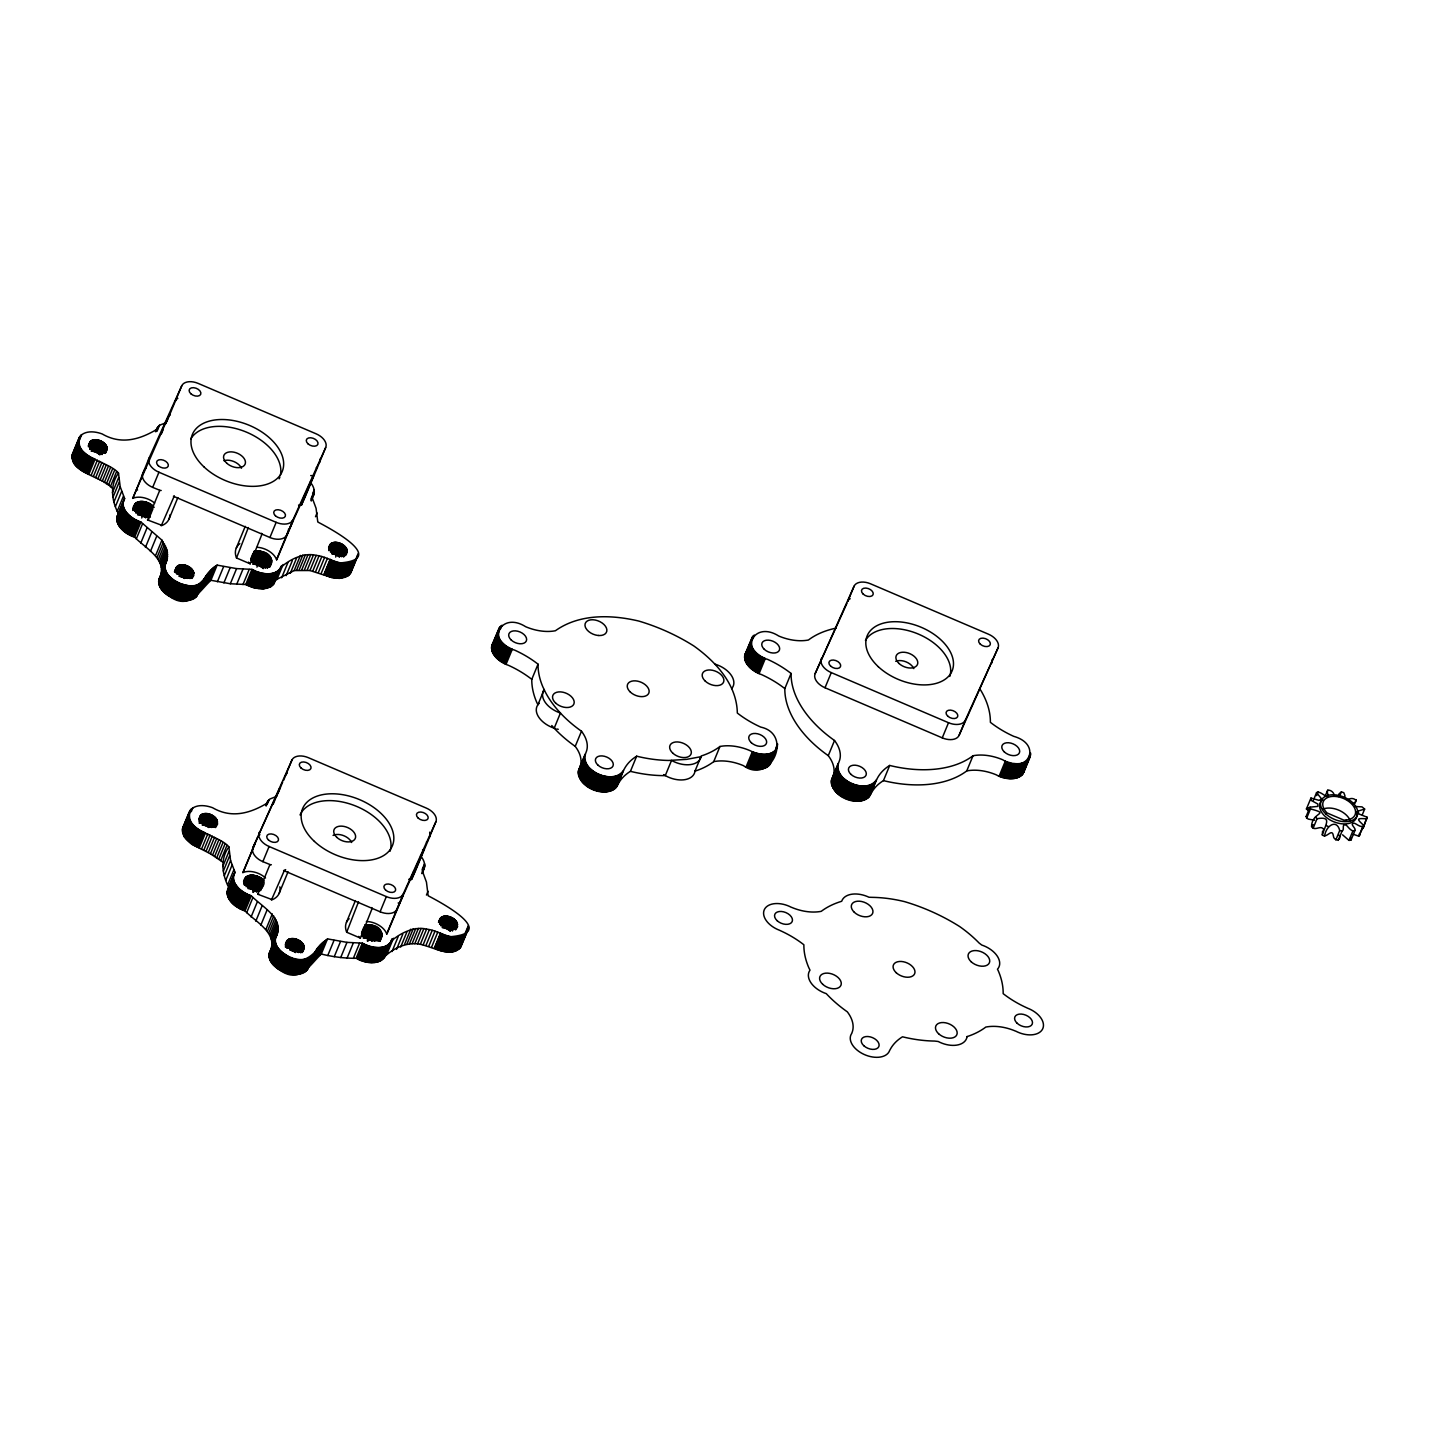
<?xml version="1.0" encoding="UTF-8"?>
<svg xmlns="http://www.w3.org/2000/svg" width="1439" height="1439" viewBox="0 0 1439 1439"><rect width="100%" height="100%" fill="white"/><g stroke="black" fill="none" stroke-linecap="round" stroke-linejoin="round"><path stroke-width="1.5" d="M310.14 482.173C313.918 486.112 316.256 493.055 312.101 497.552L316.076 508.327L317.785 521.997C329.981 528.473 387.523 558.746 340.575 562.901C332.139 561.408 324.872 556.173 316.202 555.382C303.845 552.072 288.915 559.951 281.019 567.29C274.957 577.111 260.495 574.125 251.987 569.376L236.59 568.603L217.127 565.131L210.885 580.295C198.708 591.825 189.318 610.334 169.568 596.412C163.668 592.976 157.067 586.518 159.027 579.036C169.226 560.167 145.303 548.313 134.654 537.143C125.463 534.319 112.476 524.372 118.376 513.669C111.828 500.97 109.472 485.483 118.502 473.107C108.087 460.534 72.04 458.016 80.332 435.891C86.07 430.279 95.28 431.412 102.187 433.948C120.732 444.759 139.025 439.92 156.293 429.667L159.513 425.242L166.474 422.544M158.668 580.69L167.068 559.753L167.086 550.238L161.941 540.165L140.896 521.997C131.722 519.173 118.735 509.208 124.635 498.524L120.21 486.76L118.502 473.107M420.512 855.935C424.289 859.874 426.646 866.818 422.472 871.314L426.448 882.107L428.156 895.76C440.352 902.235 497.894 932.508 450.947 936.663C442.528 935.17 435.244 929.936 426.574 929.144C414.216 925.853 399.305 933.713 391.39 941.052C385.328 950.873 370.866 947.887 362.358 943.139L346.961 942.365L327.498 938.894L321.257 954.057C309.079 965.587 299.708 984.096 279.939 970.174C274.04 966.738 267.438 960.281 269.417 952.798C279.598 933.929 255.692 922.075 245.026 910.905C235.852 908.081 222.847 898.134 228.765 887.431C222.2 874.732 219.843 859.245 228.873 846.869C218.458 834.296 182.411 831.778 190.703 809.671C196.459 804.041 205.651 805.174 212.576 807.711C231.121 818.521 249.397 813.683 266.683 803.43L269.884 799.005L276.846 796.307M327.498 938.894C315.321 950.442 305.949 968.933 286.181 955.028C280.281 951.575 273.698 945.117 275.658 937.634C285.839 918.766 261.934 906.912 251.267 895.76C242.094 892.935 229.107 882.97 235.007 872.286L230.582 860.54L228.873 846.869M1361.69 828.504L1363.075 828.306L1367.05 817.208L1358.956 813.97L1357.93 811.11L1364.658 809.06L1362.014 806.865L1354.998 806.488M1363.075 828.306L1367.05 817.208M112.242 488.271C103.356 476.147 61.157 471.56 75.404 449.831M107.098 448.446C104.489 457.026 89.182 451.522 89.182 443.662C92.905 434.272 112.404 443.464 105.515 452.619M217.127 565.131C205.741 571.229 202.485 591.015 185.919 585.097C175.684 583.335 160.52 573.298 166.438 561.462M193.743 573.873C193.725 566.013 178.436 560.526 175.828 569.107C176.17 573.585 180.756 576.337 184.714 577.381C189.516 581.302 197.539 569.43 192.017 578.424M222.631 862.033L210.436 853.777L192.124 844.441L184.3 836.779L182.519 828.576L191.333 809.042M217.451 822.604C217.433 814.744 202.144 809.24 199.535 817.82C199.877 822.299 204.464 825.051 208.421 826.094C213.422 830.033 221.426 817.802 215.58 827.497M251.141 559.591C271.377 581.104 282.314 548.349 253.858 551.407M304.133 947.258C301.524 955.838 286.235 950.334 286.217 942.473C290.084 932.958 309.745 942.509 302.478 951.809M347.123 551.047C344.515 559.627 329.225 554.123 329.207 546.262C333.075 536.765 352.753 546.298 345.486 555.616M351.836 568.873L348.382 575.564L339.37 578.37L331.725 577.525L309.961 570.528L294.186 570.563L275.443 580.061L271.108 586.518L263.733 588.803L254.505 587.993L245.745 584.522L230.33 583.748L210.885 580.295M364.787 925.007C392.919 922.201 380.058 954.974 361.531 933.353M457.476 925.205C457.476 917.345 442.169 911.84 439.561 920.42C439.92 924.899 444.489 927.651 448.446 928.695C453.267 932.616 461.289 920.762 455.749 929.738M776.898 748.118C771.25 757.382 757.795 754.63 749.683 750.492A38.853 24.085 22.4 0 0 719.968 746.481A104.435 64.719 22.4 0 1 702.61 755.529L701.243 755.961L694.983 771.124L696.368 770.692A104.435 64.719 22.4 0 0 713.726 761.627A38.853 24.085 22.4 0 1 743.441 765.656C770.944 785.388 793.644 734.196 760.709 727.091A75.691 46.911 22.4 0 1 737.326 713.042C736.858 684.658 715.777 661.616 693.886 646.003A138.018 85.531 22.4 0 0 638.7 621.036C611.251 614.561 579.341 613.662 555.4 630.75A38.853 24.085 22.4 0 1 525.685 626.72C500.682 610.856 485.177 641.866 514.658 650.122A75.691 46.911 22.4 0 1 538.042 664.17A104.435 64.719 22.4 0 0 542.989 687.194L544.176 689.569L537.916 704.732L536.747 702.34A104.435 64.719 22.4 0 1 531.782 679.334A75.691 46.911 22.4 0 0 508.399 665.286C499.387 662.534 485.896 651.219 494.261 641.488M630.426 771.34A104.435 64.719 22.4 0 0 662.498 775.621L665.286 775.585L671.527 760.44L672.337 760.871A21.837 13.545 22.4 0 0 701.117 756.662L686.619 759.36L668.757 760.458A104.435 64.719 22.4 0 1 636.668 756.194L630.426 771.34A75.691 46.911 22.4 0 0 617.979 784.291C608.751 801.829 572.254 786.378 579.719 767.671A38.853 24.085 22.4 0 0 575.222 746.373L581.482 731.228A104.435 64.719 22.4 0 1 562.091 714.805L558.008 710.362A104.435 64.719 22.4 0 1 545.237 691.889L544.176 689.569A21.837 13.545 22.4 0 0 560.437 713.042L554.195 728.206L555.85 729.951A104.435 64.719 22.4 0 0 575.222 746.373M636.668 756.194A75.691 46.911 22.4 0 0 624.22 769.146C614.993 786.683 578.496 771.214 585.979 752.525A38.853 24.085 22.4 0 0 581.482 731.228M980.535 689.911A104.435 64.719 22.4 0 1 990.374 722.324A75.691 46.911 22.4 0 0 1013.758 736.354C1043.239 744.629 1027.716 775.639 1002.713 759.774A38.853 24.085 22.4 0 0 973.016 755.745A104.435 64.719 22.4 0 1 889.698 765.458L883.456 780.622A75.691 46.911 22.4 0 0 871.009 793.573C861.781 811.11 825.284 795.641 832.767 776.952A38.853 24.085 22.4 0 0 828.27 755.655A104.435 64.719 22.4 0 1 784.831 688.597A75.691 46.911 22.4 0 0 761.447 674.549C752.417 671.797 738.944 660.501 747.291 650.752M889.698 765.458A75.691 46.911 22.4 0 0 877.268 778.409C868.023 795.947 831.526 780.496 839.009 761.789A38.853 24.085 22.4 0 0 834.512 740.491A104.435 64.719 22.4 0 1 791.072 673.452A75.691 46.911 22.4 0 0 767.689 659.404C738.207 651.13 753.712 620.119 778.715 636.002A38.853 24.085 22.4 0 0 808.43 640.013A104.435 64.719 22.4 0 1 836.203 628.106M1347.552 800.372C1350.951 795.857 1360.7 800.534 1352.966 803.789M695.019 770.926L694.875 771.826A21.837 13.545 22.4 0 1 666.077 776.035L664.854 775.351A21.837 13.545 22.4 0 1 663.649 774.614M1334.169 795.551C1334.313 790.964 1325.463 787.169 1327.657 793.752C1329.6 801.703 1319.905 789.507 1316.541 792.637L1313.429 800.21M770.656 763.264L771.358 759.037M883.456 780.622A104.435 64.719 22.4 0 0 966.756 770.908A38.853 24.085 22.4 0 1 996.472 774.919C1004.944 780.352 1025 781.593 1024.28 767.401M72.148 454.814L79.307 437.294M72.004 455.659L79.793 436.575M71.95 456.523L78.192 441.377M71.986 457.422L80.962 435.262M77.76 444.165L81.663 434.686M72.094 458.339L78.336 443.176M72.292 459.257L78.551 444.111M72.58 460.192L78.821 445.047M72.957 461.128L79.199 445.982M73.389 462.081L79.649 446.917M73.929 463.016L80.17 447.853M74.522 463.952L80.782 448.788M75.206 464.869L81.447 449.705M75.961 465.768L82.203 450.623M76.771 466.65L83.012 451.504M77.652 467.513L83.912 452.368M78.605 468.359L84.847 453.195M88.319 445.676L90.405 441.305M88.373 446.738L90.711 441.053M88.714 446.486L91.053 440.802M79.595 469.168L85.854 454.005M89.092 446.27L91.43 440.586M89.506 446.072L91.844 440.406M89.938 445.91L92.276 440.226M89.614 447.673L92.726 440.082M80.656 469.941L86.898 454.778M90.081 447.547L93.211 439.974M89.812 449.364L93.715 439.884M90.333 449.292L94.237 439.83M81.753 470.679L87.995 455.515M90.873 449.256L94.776 439.794M91.412 449.256L95.316 439.776M82.904 471.38L89.146 456.217M91.197 451.18L95.891 439.812M91.772 451.216L96.449 439.848M92.348 451.306L97.043 439.938M84.074 472.028L90.333 456.882M92.941 451.396L97.618 440.028M93.517 451.54L98.212 440.172M85.297 472.64L91.538 457.494M94.111 451.684L98.787 440.316M94.686 451.864L99.381 440.496M86.538 473.197L92.798 458.052M95.28 452.08L99.957 440.712M95.837 452.314L100.532 440.946M96.395 452.565L101.09 441.197M87.815 473.719L94.057 458.555M96.953 452.835L101.629 441.467M97.474 453.123L102.169 441.773M88.858 474.222L95.118 459.077M97.996 453.447L102.673 442.079M98.5 453.771L103.176 442.403M98.967 454.13L103.644 442.762M99.417 454.49L104.094 443.122M91.161 475.302L97.402 460.138M99.849 454.868L104.525 443.5M101.018 453.357L104.921 443.896M101.396 453.753L105.299 444.291M101.719 454.166L105.623 444.687M102.025 454.58L105.928 445.101M93.427 476.399L99.687 461.253M103.086 453.105L106.198 445.532M104.094 451.63L106.45 445.946M104.31 452.062L106.648 446.378M104.471 452.476L106.81 446.792M104.597 452.889L106.936 447.223M104.687 453.321L107.026 447.637M105.353 453.375L107.008 449.22M95.676 477.568L101.917 462.405M97.888 478.773L104.13 463.61M100.064 480.014L106.306 464.851M102.205 481.292L108.447 466.146M104.292 482.623L110.533 467.459M106.36 483.972L112.602 468.826M108.357 485.375L114.616 470.211M110.335 486.796L116.577 471.65M112.404 492.732L118.646 477.586M112.962 497.3L119.221 482.137M113.969 501.923L120.21 486.76M115.39 506.6L121.631 491.436M117.207 511.295L123.448 496.131M116.919 516.889L124.132 499.261M116.775 517.788L124.635 498.524M116.721 518.688L122.963 503.542M116.757 519.623L122.999 504.477M116.883 520.576L123.124 505.431M117.081 521.548L123.322 506.402M117.386 522.519L123.628 507.373M117.764 523.508L124.006 508.363M155.484 431.754L157.049 427.977M155.988 431.016L158.128 426.52M118.232 524.498L124.474 509.334M156.437 431.538L158.776 425.854M157.157 430.927L159.513 425.242M118.789 525.469L125.031 510.323M119.419 526.44L125.661 511.295M120.121 527.411L126.38 512.248M154.621 503.056A16.62 10.307 22.4 0 0 132.946 498.254L149.08 458.034L181.764 385.778A13.922 8.634 22.4 0 1 198.114 383.386L316.094 433.805A14.408 8.922 22.4 0 1 325.664 447.601L305.176 496.833L301.381 505.251L300.211 505.197A27.071 16.782 22.4 0 1 298.557 505.053M132.622 498.398L169.514 414.18L170.342 414.99M120.912 528.347L127.154 513.201M121.757 529.282L128.017 514.119M161.402 433.876L163.021 429.937M165.467 424.037L168.705 416.159M166.834 421.537L181.764 385.778M122.693 530.182L128.934 515.036M123.682 531.063L129.924 515.899M132.838 509.01C134.331 497.768 149.188 500.664 154.135 507.391M133 509.298L135.338 503.632M133.341 508.956L135.68 503.272M132.928 510.539L136.057 502.966M124.725 531.908L130.967 516.745M133.359 510.251L136.471 502.679M133.809 509.982L136.939 502.409M134.295 509.748L137.425 502.175M134.834 509.55L137.946 501.977M125.823 532.718L132.064 517.554M134.6 511.277L138.504 501.797M135.176 511.133L139.079 501.653M135.788 511.025L139.691 501.545M126.974 533.491L133.215 518.328M135.644 512.842L140.32 501.474M136.291 512.806L140.968 501.438M128.179 534.211L134.421 519.065M136.957 512.806L141.634 501.438M137.64 512.824L142.317 501.456M137.55 514.784L143.019 501.527M129.402 534.894L135.662 519.749M138.252 514.874L143.72 501.617M130.679 535.542L136.921 520.378M138.971 515L144.422 501.743M139.673 515.162L145.141 501.887M131.974 536.135L138.234 520.972M140.392 515.342L145.861 502.085M141.094 515.558L146.562 502.301M161.186 490.483A16.62 10.307 22.4 0 1 160.197 490.429L152.678 487.389L158.938 472.226A14.822 9.192 22.4 0 1 149.08 458.034M133.305 536.657L139.547 521.512M141.795 515.81L147.264 502.553M141.706 517.986L147.947 502.841M134.654 537.143L140.896 521.997M143.163 516.403L148.631 503.146M143.828 516.727L149.296 503.47M144.476 517.087L149.944 503.83M136.309 538.888L142.551 523.742M145.105 517.464L150.555 504.208M145.699 517.878L151.167 504.621M147.048 516.403L151.743 505.035M147.605 516.853L152.282 505.485M148.109 517.303L152.804 505.934M169.874 514.91A27.071 16.782 22.4 0 1 162.139 525.451L147.551 519.947L159.729 490.393M149.044 518.256L152.948 508.776M140.716 543.205L146.958 528.059M145.429 547.396L151.671 532.25M150.429 551.443L156.671 536.297M161.24 525.793L174.317 495.897M168.939 519.227L177.86 497.552M155.682 555.328L161.941 540.165M157.103 557.307L163.362 542.161M158.344 559.321L164.586 544.176M159.387 561.354L165.629 546.19M160.215 563.386L166.456 548.223M160.844 565.401L167.086 550.238M161.276 567.38L167.518 552.234M161.474 569.34L167.715 554.195M161.474 571.265L167.715 556.102M161.258 573.118L167.5 557.954M158.812 579.845L167.068 559.753M158.614 581.572L164.855 566.426M158.65 582.471L164.891 567.308M158.758 583.371L164.999 568.225M158.956 584.306L165.215 569.142M159.243 585.241L165.485 570.078M159.621 586.177L165.863 571.031M160.071 587.112L166.312 571.967M160.592 588.047L166.834 572.902M161.186 588.983L167.446 573.837M161.87 589.9L168.111 574.755M162.625 590.817L168.867 575.654M163.434 591.699L169.694 576.535M164.316 592.562L170.575 577.399M165.269 593.408L171.511 578.244M174.443 571.751L176.331 567.254M174.982 570.725L176.781 566.642M174.731 572.038L177.375 566.085M175.378 571.535L177.734 565.851M166.258 594.199L172.518 579.054M175.756 571.319L178.094 565.635M176.17 571.121L178.508 565.437M175.81 572.848L178.94 565.275M176.278 572.704L179.389 565.131M167.32 594.991L173.561 579.827M176.763 572.596L179.875 565.023M177.249 572.506L180.379 564.933M168.417 595.728L174.659 580.565M176.997 574.341L180.9 564.861M177.537 574.305L181.44 564.825M178.076 574.305L181.98 564.825M169.568 596.412L175.81 581.266M178.652 574.323L182.555 564.843M179.227 574.377L183.131 564.897M179.012 576.337L183.706 564.969M170.755 597.077L176.997 581.914M179.605 576.445L184.282 565.077M180.181 576.571L184.876 565.203M171.96 597.689L178.202 582.525M180.774 576.733L185.469 565.365M181.368 576.913L186.045 565.545M173.202 598.246L179.461 583.101M181.944 577.111L186.62 565.761M182.501 577.345L187.196 565.977M183.077 577.597L187.754 566.229M174.479 598.75L180.72 583.604M183.616 577.884L188.293 566.516M184.156 578.172L188.833 566.804M175.756 599.218L182.016 584.054M184.66 578.478L189.354 567.128M185.937 576.931L189.84 567.452M177.051 599.613L183.311 584.468M186.404 577.273L190.308 567.793M186.854 577.633L190.775 568.171M178.364 599.973L184.606 584.81M187.286 578.01L191.189 568.549M187.682 578.406L191.585 568.927M188.833 576.913L191.963 569.322M179.659 600.261L185.919 585.097M189.175 577.309L192.286 569.736M189.48 577.723L192.592 570.15M189.75 578.154L192.88 570.563M180.972 600.495L187.214 585.331M189.984 578.568L193.114 570.995M190.973 577.093L193.312 571.409M191.135 577.525L193.474 571.841M191.261 577.938L193.599 572.254M182.249 600.657L188.491 585.511M191.351 578.352L193.689 572.668M192.196 577.273L193.743 573.082M183.526 600.765L189.768 585.619M184.786 600.818L191.027 585.655M186.009 600.8L192.25 585.655M187.196 600.729L193.438 585.583M188.347 600.603L194.589 585.439M189.462 600.405L195.704 585.241M190.524 600.135L196.783 584.989M191.549 599.829L197.791 584.666M192.502 599.451L198.762 584.306M193.402 599.02L199.661 583.874M194.247 598.552L200.489 583.389M195.02 598.012L201.262 582.867M195.704 597.437L201.964 582.273M196.334 596.807L202.575 581.644M196.891 596.124L204.302 578.712M198.438 593.246L205.453 576.697M200.039 590.512L206.281 575.366M200.956 589.199L207.198 574.053M201.946 587.939L208.205 572.776M203.007 586.716L209.267 571.553M204.158 585.529L210.4 570.366M205.363 584.378L211.605 569.232M206.64 583.299L212.882 568.135M207.989 582.237L214.231 567.092M209.392 581.248L215.652 566.085M217.397 581.734L223.639 566.588M236.302 548.025L245.242 526.35M223.89 582.903L230.132 567.739M261.34 533.293A16.62 10.307 22.4 0 0 262.042 533.977L250.206 563.818L236.518 557.972L248.353 527.537M230.33 583.748L236.59 568.603M236.698 584.306L242.957 569.16M250.728 558.98L253.066 553.296M251.285 558.818L254.397 551.245M251.088 560.562L254.991 551.101M251.537 562.289L256.232 550.921M242.957 584.558L249.217 569.394M252.185 562.235L256.879 550.867M252.868 562.235L257.545 550.867M252.76 564.16L258.229 550.885M253.462 564.214L258.93 550.957M245.745 584.522L251.987 569.376M254.163 564.304L259.632 551.047M254.865 564.43L260.333 551.173M246.537 584.971L252.796 569.826M255.584 564.592L261.053 551.335M247.814 585.601L254.055 570.456M256.286 564.79L261.754 551.515M257.005 565.005L262.456 551.749M249.109 586.195L255.369 571.049M256.915 567.146L263.157 551.982M258.39 565.527L263.859 552.27M173.417 496.239L269.92 537.502L276.162 522.339A14.3 8.868 22.4 0 0 292.962 519.893L325.664 447.601M250.44 586.734L256.682 571.571M259.074 565.833L264.524 552.576M259.74 566.175L265.19 552.918M251.789 587.22L258.031 572.056M260.369 566.534L265.837 553.26M260.999 566.912L266.467 553.655M253.138 587.634L259.38 572.488M261.592 567.308L267.06 554.051M262.168 567.739L267.636 554.465M254.505 587.993L260.747 572.848M262.725 568.171L268.194 554.914M263.229 568.639L268.697 555.364M264.506 567.2L269.183 555.85M255.872 588.299L262.114 573.154M264.938 567.686L269.633 556.317M265.352 568.189L270.028 556.821M257.221 588.551L263.481 573.388M266.503 566.786L270.406 557.325M266.827 567.308L270.73 557.828M258.57 588.713L264.812 573.567M267.114 567.811L271.018 558.332M267.366 568.315L271.269 558.854M268.338 566.948L271.467 559.357M269.273 565.563L271.629 559.879M259.901 588.839L266.143 573.675M269.399 566.067L271.737 560.383M269.471 567.056L271.791 560.868M270.154 566.085L271.791 561.84M269.848 566.966L271.593 562.757M261.214 588.893L267.456 573.729M262.492 588.875L268.733 573.711M263.733 588.803L269.992 573.639M269.92 537.502A14.3 8.868 22.4 0 0 286.721 535.038L292.962 519.893M264.956 588.659L271.198 573.495M257.221 547.27A16.62 10.307 22.4 0 1 276.54 559.627L288.717 530.074A16.62 10.307 22.4 0 0 288.43 529.318M276.648 559.951L292.621 521.997L291.793 521.188M266.107 588.443L272.367 573.298M267.222 588.173L273.482 573.028M301.381 505.251L313.54 475.751L312.371 475.697A27.071 16.782 22.4 0 1 310.716 475.554M268.302 587.849L274.543 572.704M269.291 587.454L275.551 572.308M270.244 587.022L276.486 571.859M271.108 586.518L277.367 571.355M271.917 585.961L278.159 570.797M272.655 585.349L278.896 570.186M273.302 584.684L280.911 566.804M273.878 583.982L281.576 565.599M276.828 579.629L283.087 564.484M312.623 493.721L314.188 489.944M311.184 498.47L314.296 490.897M311.22 499.405L314.332 491.832M311.148 500.322L314.278 492.75M311.238 501.006L314.134 493.631M281.63 577.776L287.89 562.613M286.145 575.636L292.387 560.491M182.735 827.749L189.3 811.812M182.375 829.422L190.164 810.337M182.321 830.303L190.703 809.671M182.357 831.184L188.599 816.039M182.465 832.102L188.725 816.956M191.243 811.704L192.808 807.909M182.663 833.019L188.923 817.874M182.951 833.954L189.211 818.809M290.336 573.226L296.578 558.08M183.329 834.908L189.57 819.744M183.778 835.843L190.02 820.68M315.501 516.745L317.066 512.968M184.3 836.779L190.542 821.615M294.186 570.563L300.427 555.418M184.911 837.714L191.153 822.55M185.577 838.631L191.819 823.468M296.614 570.186L302.856 555.022M186.333 839.531L192.574 824.385M187.142 840.412L193.402 825.267M299.132 569.952L305.392 554.788M188.023 841.275L194.283 826.13M188.977 842.121L195.218 826.975M198.924 819.151L200.489 815.355M199.212 818.863L200.776 815.068M301.758 569.862L308 554.717M199.086 820.248L201.442 814.564M189.984 842.93L196.226 827.767M199.463 820.032L201.82 814.348M199.104 821.741L202.215 814.168M199.535 821.579L202.647 813.988M191.027 843.704L197.269 828.558M199.212 823.324L203.115 813.844M199.679 823.216L203.583 813.737M200.183 823.126L204.086 813.647M304.438 569.934L310.68 554.77M200.705 823.054L204.608 813.593M192.124 844.441L198.384 829.296M201.244 823.018L205.147 813.557M201.784 823.018L205.705 813.557M193.276 845.143L199.517 829.979M202.359 823.036L206.263 813.575M202.144 824.979L206.838 813.629M307.173 570.15L313.432 555.004M194.463 845.79L200.705 830.645M202.719 825.069L207.414 813.701M203.313 825.159L207.989 813.808M203.906 825.302L208.583 813.934M195.668 846.402L201.928 831.256M204.482 825.446L209.177 814.096M309.961 570.528L316.202 555.382M205.075 825.626L209.752 814.276M196.927 846.959L203.169 831.814M205.651 825.842L210.328 814.474M206.209 826.076L210.903 814.708M198.186 847.481L204.428 832.318M206.784 826.328L211.461 814.96M207.324 826.598L212.001 815.229M312.767 571.067L319.008 555.904M199.248 847.985L205.489 832.839M207.864 826.885L212.54 815.535M208.367 827.209L213.062 815.841M208.871 827.533L213.548 816.183M210.13 825.986L214.033 816.525M210.58 826.364L214.483 816.884M201.532 849.064L207.792 833.901M315.573 571.733L321.814 556.569M210.993 826.741L214.897 817.262M211.389 827.119L215.292 817.658M211.767 827.515L215.67 818.054M212.882 826.04L216.012 818.467M213.188 826.454L216.318 818.881M203.816 850.179L210.058 835.016M213.458 826.867L216.587 819.295M318.379 572.542L324.62 557.397M213.691 827.299L216.821 819.708M328.596 547.989L330.43 543.906M214.681 825.824L217.019 820.14M328.758 549.086L331.096 543.402M214.843 826.238L217.181 820.554M329.135 548.871L331.474 543.187M214.969 826.67L217.307 820.985M328.758 550.579L331.869 542.989M215.059 827.083L217.397 821.399M329.189 550.4L332.301 542.827M215.113 827.497L217.451 821.813M329.639 550.274L332.769 542.683M206.047 851.33L212.288 836.167M330.125 550.148L333.254 542.575M330.628 550.058L333.74 542.485M321.149 573.495L327.408 558.35M330.358 551.892L334.262 542.431M330.898 551.857L334.801 542.395M331.456 551.857L335.359 542.377M332.013 551.874L335.917 542.413M208.259 852.536L214.501 837.372M331.815 553.817L336.492 542.449M323.901 574.593L330.143 559.429M332.391 553.889L337.068 542.539M324.117 574.629L330.358 559.483M332.967 553.997L337.661 542.629M333.56 554.141L338.237 542.773M210.436 853.777L216.677 838.613M325.34 575.24L331.582 560.095M334.136 554.285L338.831 542.917M334.729 554.465L339.406 543.097M326.581 575.798L332.823 560.652M335.305 554.681L339.982 543.312M335.881 554.914L340.557 543.546M212.576 855.054L218.818 839.908M327.84 576.319L334.082 561.156M335.647 557.055L341.115 543.798M336.978 555.436L341.673 544.068M337.517 555.724L342.194 544.356M329.135 576.769L335.377 561.624M338.039 556.048L342.716 544.679M214.663 856.385L220.922 841.221M338.525 556.371L343.219 545.003M330.43 577.183L336.672 562.019M338.992 556.731L343.687 545.363M339.442 557.091L344.137 545.723M340.647 555.58L344.551 546.101M331.725 577.525L337.967 562.379M216.731 857.734L222.973 842.588M341.061 555.958L344.964 546.496M341.421 556.353L345.324 546.892M333.039 577.812L339.28 562.667M341.762 556.767L345.666 547.288M342.842 555.292L345.972 547.701M343.112 555.706L346.241 548.133M334.334 578.046L340.575 562.901M343.345 556.12L346.475 548.547M218.746 859.137L224.988 843.991M343.561 556.551L346.673 548.979M343.723 556.965L346.835 549.392M344.623 555.49L346.979 549.824M335.629 578.226L341.87 563.063M345.558 554.429L347.123 550.633M220.707 860.576L226.948 845.413M336.888 578.334L343.148 563.171M338.147 578.37L344.389 563.225M339.37 578.37L345.612 563.207M340.557 578.28L346.817 563.135M222.775 866.512L229.017 851.348M341.727 578.154L347.968 562.991M342.824 577.956L349.083 562.793M343.903 577.705L350.145 562.541M223.351 871.063L229.592 855.899M344.91 577.381L351.17 562.235M345.882 577.021L352.123 561.858M346.781 576.589L353.023 561.426M347.608 576.104L353.85 560.958M224.34 875.685L230.582 860.54M348.382 575.564L354.624 560.419M349.083 574.988L355.325 559.825M349.713 574.359L358.095 553.727M350.253 573.675L358.041 554.591M350.72 572.974L357.663 556.263M225.761 880.362L232.003 865.199M227.578 885.057L233.838 869.893M227.542 889.806L234.107 873.815M227.146 891.55L235.007 872.286M227.092 892.45L233.334 877.304M227.128 893.385L233.37 878.24M227.254 894.339L233.496 879.193M227.452 895.31L233.712 880.164M227.758 896.299L233.999 881.136M265.873 805.516L267.42 801.739M228.135 897.27L234.395 882.125M266.359 804.779L267.924 800.983M266.161 805.966L268.499 800.282M228.603 898.26L234.863 883.096M267.582 803.412L269.147 799.616M229.161 899.231L235.402 884.086M229.79 900.202L236.032 885.057M230.51 901.174L236.751 886.01M271.359 864.731A16.62 10.307 22.4 0 1 270.37 864.695L262.851 861.655A14.822 9.192 22.4 0 1 253.012 847.445L291.937 760.044A13.922 8.634 22.4 0 1 308.288 757.651L426.268 808.07A14.408 8.922 22.4 0 1 435.837 821.867L415.349 871.099L411.554 879.517L410.385 879.463A27.071 16.782 22.4 0 1 408.73 879.319M265.531 877.988A16.62 10.307 22.4 0 0 243.119 872.502L255.297 842.966M257.959 836.671L242.795 872.664M231.283 902.127L237.525 886.964M232.147 903.044L238.388 887.899M273.194 804.203L279.688 788.446L258.768 834.71L259.955 834.746M277.817 793.824L282.692 782.007M283.591 780.37L291.937 760.044M233.064 903.944L239.306 888.798M234.053 904.825L240.295 889.662M243.587 881.927C244.018 876.531 249.523 874.372 254.091 875.38C261.898 877.196 268.607 880.74 260.189 890.129M243.713 882.719L246.051 877.053M244.09 882.413L246.429 876.729M243.731 884.014L246.86 876.441M235.097 905.671L241.338 890.507M244.18 883.744L247.31 876.171M244.684 883.51L247.796 875.937M244.414 885.201L248.317 875.739M236.194 906.48L242.436 891.317M244.972 885.039L248.875 875.56M245.565 884.895L249.469 875.434M246.159 884.787L250.062 875.326M237.345 907.254L243.587 892.09M246.015 886.604L250.692 875.236M246.663 886.568L251.357 875.2M238.55 907.973L244.792 892.828M247.328 886.568L252.023 875.2M248.012 886.586L252.706 875.218M239.791 908.675L246.033 893.511M247.922 888.547L253.39 875.29M248.623 888.636L254.091 875.38M249.343 888.762L254.811 875.506M241.05 909.304L247.292 894.159M250.044 888.924L255.512 875.667M250.764 889.104L256.232 875.847M242.364 909.898L248.605 894.734M251.465 889.338L256.933 876.063M262.851 861.655L269.093 846.492A14.822 9.192 22.4 0 1 259.254 832.282M243.677 910.419L249.936 895.274M252.167 889.572L257.635 876.315M252.868 889.86L258.318 876.603M245.026 910.905L251.267 895.76M252.76 892.054L259.002 876.909M253.426 892.396L259.668 877.232M254.847 890.849L260.315 877.592M255.476 891.245L260.945 877.97M246.681 912.65L252.922 897.504M256.07 891.64L261.538 878.384M256.646 892.054L262.114 878.797M257.977 890.615L262.653 879.247M258.48 891.065L263.175 879.697M279.796 891.407A27.071 16.782 22.4 0 1 272.313 899.717L257.725 894.213L269.902 864.659M258.966 891.532L263.661 880.164M260.603 890.615L262.941 884.931M251.088 916.985L257.329 901.821M255.8 921.176L262.042 906.012M260.801 925.205L267.042 910.06M271.413 900.059L284.49 870.163A27.071 16.782 22.4 0 0 285.659 869.606M279.094 893.493L288.034 871.818M266.071 929.09L272.313 913.927M267.492 931.069L273.734 915.923M268.715 933.084L274.957 917.938M269.759 935.116L276 919.953M270.586 937.149L276.846 921.985M271.216 939.163L277.475 924M271.647 941.142L277.889 925.996M271.845 943.103L278.105 927.957M271.845 945.027L278.087 929.864M271.629 946.88L277.871 931.717M269.183 953.607L277.439 933.515M269.039 954.471L275.299 939.307M268.985 955.334L275.245 940.189M269.021 956.233L275.263 941.07M269.129 957.151L275.389 941.987M269.345 958.068L275.586 942.923M269.615 959.004L275.874 943.84M269.992 959.939L276.234 944.793M270.442 960.874L276.684 945.729M270.964 961.828L277.205 946.664M271.575 962.745L277.817 947.599M272.241 963.662L278.5 948.517M272.996 964.58L279.238 949.416M273.824 965.461L280.065 950.316M274.705 966.324L280.947 951.179M275.64 967.17L281.882 952.006M285.354 944.488L286.919 940.71M285.606 944.182L287.44 940.117M285.408 945.531L287.764 939.847M276.648 967.979L282.889 952.816M285.354 946.97L288.484 939.397M285.767 946.79L288.879 939.199M286.199 946.61L289.311 939.037M277.691 968.753L283.933 953.589M286.649 946.466L289.779 938.894M287.134 946.358L290.246 938.786M286.847 948.157L290.75 938.696M287.368 948.103L291.272 938.624M278.788 969.49L285.048 954.327M287.908 948.067L291.811 938.606M288.466 948.067L292.369 938.588M279.939 970.174L286.181 955.028M289.023 948.085L292.926 938.606M289.599 948.139L293.502 938.66M290.174 948.211L294.078 938.732M281.127 970.839L287.368 955.676M289.976 950.208L294.671 938.84M290.57 950.334L295.247 938.965M282.332 971.451L288.591 956.287M291.146 950.495L295.84 939.127M291.739 950.675L296.416 939.307M283.591 972.009L289.833 956.863M292.315 950.891L296.992 939.523M292.89 951.107L297.567 939.757M284.85 972.53L291.092 957.367M293.448 951.359L298.125 940.009M293.988 951.647L298.682 940.279M294.527 951.934L299.204 940.566M286.127 972.98L292.387 957.834M295.031 952.258L299.726 940.89M295.535 952.582L300.211 941.214M287.44 973.394L293.682 958.23M296.794 951.035L300.697 941.574M297.243 951.395L301.147 941.933M297.657 951.773L301.56 942.311M288.735 973.735L294.977 958.572M298.053 952.168L301.956 942.689M298.431 952.564L302.334 943.103M290.048 974.023L296.29 958.86M299.546 951.071L302.676 943.498M299.852 951.485L302.981 943.912M300.121 951.916L303.251 944.326M300.355 952.33L303.485 944.757M291.344 974.257L297.585 959.094M300.571 952.762L303.683 945.171M301.506 951.287L303.845 945.603M301.722 952.114L303.971 946.017M292.621 974.419L298.88 959.273M301.776 952.528L304.115 946.844M302.244 952.546L303.953 948.391M293.898 974.527L300.139 959.381M295.157 974.581L301.399 959.435M296.38 974.563L302.622 959.417M297.567 974.491L303.809 959.345M298.718 974.365L304.978 959.201M299.834 974.167L306.093 959.004M300.913 973.915L307.155 958.752M301.92 973.591L308.162 958.446M302.874 973.214L309.133 958.068M303.791 972.8L310.033 957.637M304.618 972.314L310.86 957.151M305.392 971.775L311.633 956.629M306.093 971.199L312.335 956.036M306.705 970.57L312.965 955.406M307.262 969.886L313.504 954.741M307.73 969.166L315.051 951.845M309.583 965.623L315.825 950.46M310.41 964.274L316.67 949.128M311.328 962.961L317.587 947.815M312.317 961.702L318.577 946.556M313.396 960.479L319.638 945.315M314.529 959.291L320.771 944.146M315.735 958.158L321.976 942.995M317.012 957.061L323.253 941.897M318.361 956L324.602 940.854M319.782 955.01L326.023 939.847M321.257 954.057L327.768 955.514L334.028 940.351M346.475 922.291L355.397 900.616M327.768 955.514L334.262 956.665L340.521 941.502M371.514 907.559A16.62 10.307 22.4 0 0 372.215 908.243L360.38 938.084L346.691 932.238L358.527 901.803M334.262 956.665L340.719 957.529L346.961 942.365M340.719 957.529L347.087 958.068L353.328 942.923M361.657 932.58L363.995 926.896M362.232 932.436L365.362 924.863M362.07 934.217L365.974 924.755M361.909 936.052L366.603 924.683M347.087 958.068L353.346 958.32L359.588 943.175M362.574 935.998L367.251 924.647M363.24 935.998L367.916 924.629M363.132 937.922L368.6 924.665M363.833 937.976L369.301 924.719M353.346 958.32L356.117 958.284L362.358 943.139M364.535 938.066L370.003 924.809M462.189 941.754C456.541 964.022 428.57 943.121 414.81 943.696C401.283 943.552 388.908 951.251 380.615 960.784C373.061 964.346 364.067 962.385 356.926 958.734L363.168 943.588M365.236 938.192L370.704 924.935M365.956 938.354L371.424 925.097M366.657 938.552L372.125 925.277M358.185 959.381L364.445 944.218M367.377 938.768L372.845 925.511M367.287 940.908L373.546 925.763M359.498 959.957L365.74 944.811M367.988 941.196L374.23 926.032M283.591 870.505L380.094 911.768L386.336 896.605A14.3 8.868 22.4 0 0 403.136 894.141L435.837 821.867M360.811 960.497L367.071 945.351M369.445 939.595L374.913 926.338M370.111 939.937L375.579 926.68M491.688 645.859L499.315 627.638M362.16 960.982L368.402 945.819M370.758 940.297L376.209 927.04M491.544 646.723L499.873 626.954M491.49 647.586L500.502 626.325M491.526 648.485L497.768 633.322M371.37 940.674L376.838 927.418M491.634 649.403L501.204 625.749M500.412 629.005L501.959 625.21M363.509 961.396L369.769 946.25M371.982 941.07L377.45 927.813M491.832 650.32L498.092 635.175M373.331 939.595L378.007 928.245M492.12 651.255L498.362 636.11M364.876 961.756L371.118 946.61M492.48 652.191L498.739 637.045M373.87 940.045L378.565 928.677M374.392 940.494L379.069 929.126M492.929 653.144L499.189 637.981M366.243 962.061L372.485 946.916M374.877 940.98L379.554 929.612M493.469 654.079L499.711 638.916M376.101 939.559L380.004 930.098M376.514 940.063L380.418 930.583M494.063 654.997L500.322 639.851M367.593 962.313L373.852 947.15M376.874 940.548L380.777 931.087M377.216 941.07L381.119 931.591M494.746 655.932L500.988 640.769M368.942 962.493L375.201 947.33M378.277 939.685L381.407 932.112M378.529 940.189L381.641 932.616M378.727 940.71L381.839 933.138M495.502 656.832L501.743 641.668M378.871 941.214L382.001 933.641M370.273 962.601L376.532 947.438M379.77 939.829L382.108 934.145M379.824 940.315L382.18 934.648M496.311 657.713L502.553 642.567M379.824 941.286L382.18 935.134M380.022 941.142L382.09 936.069M371.586 962.655L377.827 947.492M497.192 658.576L503.434 643.431M372.863 962.637L379.123 947.492M498.146 659.422L504.387 644.258M374.122 962.565L380.364 947.402M499.135 660.231L505.395 645.068M375.327 962.421L381.569 947.258M366.405 921.5A16.62 10.307 22.4 0 1 386.713 933.893L403.136 894.141M386.803 934.217L402.794 896.263L401.967 895.454M500.196 661.005L506.438 645.841M376.496 962.205L382.738 947.06M377.612 961.936L383.853 946.79M411.554 879.517L423.714 849.999L422.544 849.963M501.294 661.742L507.535 646.579M378.673 961.612L384.915 946.466M502.445 662.444L508.687 647.28M379.68 961.234L385.922 946.071M380.615 960.784L386.857 945.621M503.614 663.091L509.874 647.946M381.497 960.281L387.739 945.117M382.288 959.723L388.548 944.56M383.026 959.111L389.267 943.948M504.837 663.703L511.079 648.539M383.673 958.446L389.915 943.3M384.249 957.744L392.074 938.66M384.753 956.989L391.714 940.225M506.078 664.26L512.338 649.115M387.199 953.391L393.459 938.246M422.221 869.39L424.559 863.706M422.329 870.343L424.685 864.659M422.364 871.279L424.703 865.594M422.167 873.077L424.649 866.512M421.987 873.653L424.271 868.257M392.02 951.539L398.261 936.375M396.516 949.398L402.758 934.253M400.708 947.006L406.949 931.842M404.557 944.344L410.799 929.18M426.448 895.076L428.013 891.281M406.985 943.948L413.227 928.785M409.521 943.714L415.763 928.551M412.13 943.624L418.371 928.479M414.81 943.696L421.051 928.551M417.544 943.93L423.803 928.767M420.332 944.29L426.574 929.144M531.782 679.334L538.042 664.17M423.138 944.829L429.38 929.666M425.944 945.495L432.204 930.349M438.499 922.363L440.064 918.586M428.75 946.304L434.992 931.159M438.715 922.057L440.532 917.956M439.255 921.464L441.125 917.416M439.902 920.96L441.467 917.165M439.507 922.633L441.845 916.949M439.902 922.453L442.259 916.769M439.561 924.18L442.69 916.589M440.01 924.036L443.14 916.445M440.496 923.91L443.626 916.337M441 923.82L444.129 916.247M431.538 947.276L437.78 932.112M440.73 925.655L444.651 916.193M441.269 925.619L445.173 916.157M441.827 925.619L445.73 916.157M442.385 925.637L446.288 916.175M442.187 927.579L446.863 916.211M434.272 948.355L440.514 933.191M442.762 927.669L447.439 916.301M434.488 948.391L440.73 933.245M443.338 927.759L448.033 916.409M443.932 927.903L448.626 916.535M435.711 949.003L441.953 933.857M444.525 928.047L449.202 916.679M445.101 928.227L449.795 916.877M436.952 949.56L443.194 934.415M445.676 928.443L450.371 917.075M446.252 928.677L450.929 917.309M446.81 928.928L451.504 917.56M438.211 950.082L444.471 934.918M447.367 929.198L452.044 917.83M447.889 929.486L452.583 918.136M439.507 950.531L445.748 935.386M448.41 929.81L453.087 918.442M448.896 930.134L453.591 918.784M440.802 950.945L447.043 935.782M449.382 930.493L454.058 919.125M449.831 930.853L454.508 919.485M442.097 951.287L448.356 936.141M450.245 931.231L454.94 919.863M451.432 929.72L455.336 920.258M451.792 930.116L455.695 920.654M443.41 951.575L449.652 936.429M452.134 930.529L456.037 921.05M452.44 930.943L456.343 921.482M453.483 929.468L456.613 921.895M444.705 951.809L450.947 936.663M454.508 927.993L456.847 922.309M454.706 928.425L457.062 922.741M454.868 928.839L457.224 923.154M455.012 929.27L457.35 923.586M446 951.988L452.242 936.825M455.102 929.684L457.44 924M455.947 928.605L457.494 924.414M447.277 952.096L453.519 936.933M448.518 952.132L454.76 936.987M449.741 952.132L455.983 936.969M450.929 952.06L457.188 936.897M452.098 951.916L458.339 936.771M453.213 951.719L459.455 936.573M454.274 951.467L460.516 936.303M455.282 951.143L461.541 935.998M456.253 950.783L462.495 935.62M457.152 950.352L463.394 935.188M457.98 949.866L464.239 934.72M458.753 949.326L464.995 934.181M465.193 933.263L468.323 925.691M463.754 937.958L468.43 926.59M459.455 948.751L468.466 927.489M460.084 948.121L468.412 928.371M460.624 947.456L468.269 929.216M578.352 770.908L585.133 754.144M578.208 771.754L584.45 756.608M578.154 772.635L584.396 757.472M578.19 773.534L584.432 758.371M578.298 774.434L584.54 759.288M578.496 775.369L584.756 760.206M578.784 776.305L585.025 761.141M579.162 777.24L585.403 762.076M579.593 778.175L585.853 763.03M580.133 779.111L586.375 763.965M580.726 780.046L586.986 764.9M581.41 780.963L587.652 765.818M582.165 781.863L588.407 766.717M582.975 782.762L589.235 767.599M583.856 783.625L590.116 768.462M584.81 784.453L591.051 769.307M585.799 785.262L592.059 770.117M586.86 786.036L593.102 770.89M587.957 786.773L594.199 771.628M589.109 787.475L595.35 772.329M590.296 788.14L596.537 772.977M591.501 788.752L597.743 773.588M592.742 789.309L599.002 774.146M594.019 789.813L600.261 774.668M595.296 790.281L601.538 775.117M596.591 790.677L602.851 775.531M597.904 791.036L604.146 775.873M599.2 791.324L605.459 776.161M600.495 791.54L606.754 776.394M601.79 791.72L608.031 776.556M603.067 791.828L609.309 776.682M604.308 791.882L610.568 776.718M605.549 791.864L611.791 776.718M606.736 791.792L612.978 776.628M607.888 791.648L614.129 776.502M609.003 791.45L615.244 776.305M610.064 791.198L616.324 776.053M611.089 790.892L617.331 775.729M612.043 790.515L618.284 775.369M612.942 790.083L619.202 774.937M613.787 789.597L620.029 774.452M614.561 789.076L620.803 773.912M615.244 788.482L621.504 773.337M615.874 787.853L622.116 772.707M616.432 787.187L622.673 772.024M616.899 786.467L623.537 770.567M744.718 655.141L752.363 636.901M744.575 655.986L752.903 636.236M744.521 656.868L753.532 635.606M744.557 657.749L750.798 642.603M744.683 658.666L750.924 643.521M752.669 638.808L754.234 635.013M744.88 659.602L751.122 644.438M745.168 660.519L751.41 645.374M745.528 661.472L751.77 646.309M745.978 662.408L752.219 647.244M746.499 663.343L752.741 648.198M747.111 664.278L753.352 649.115M747.776 665.196L754.036 650.032M748.532 666.095L754.773 650.95M749.359 666.994L755.601 651.831M750.241 667.858L756.482 652.694M751.176 668.685L757.418 653.54M713.726 761.627L719.968 746.481M752.183 669.495L758.425 654.349M753.227 670.268L759.486 655.123M754.342 671.006L760.583 655.86M755.475 671.707L761.717 656.562M756.662 672.355L762.904 657.209M757.885 672.966L764.127 657.821M759.126 673.542L765.368 658.378M746.122 766.861L752.363 751.716M747.381 767.383L753.622 752.219M748.676 767.832L754.917 752.687M749.971 768.246L756.212 753.083M751.266 768.588L757.508 753.424M784.831 688.597L791.072 673.452M752.579 768.876L758.821 753.73M753.874 769.11L760.116 753.946M755.169 769.271L761.411 754.126M756.428 769.379L762.688 754.234M757.687 769.433L763.929 754.288M758.911 769.415L765.152 754.27M760.098 769.343L766.339 754.198M761.267 769.217L767.509 754.054M762.364 769.02L768.624 753.856M763.443 768.768L769.685 753.604M764.451 768.444L770.692 753.299M765.422 768.066L771.664 752.921M766.321 767.653L772.563 752.489M767.149 767.167L773.391 752.003M767.922 766.627L774.164 751.482M772.131 757.148L774.47 751.464M776.035 747.686L777.6 743.891M768.624 766.052L774.866 750.888M769.253 765.422L777.636 744.79M769.793 764.739L777.438 746.499M815.176 673.56L854.1 586.159A13.922 8.634 22.4 0 1 870.451 583.766L988.431 634.185A14.408 8.922 22.4 0 1 998 647.982L959.058 735.419A14.3 8.868 22.4 0 1 942.257 737.865L825.015 687.752A14.822 9.192 22.4 0 1 815.176 673.56L846.941 603.319M854.1 586.159L847.859 601.304A13.922 8.634 22.4 0 1 848.434 600.333M825.015 687.752L831.274 672.607A14.822 9.192 22.4 0 1 821.417 658.396M828.27 755.655L834.512 740.491M831.382 780.19L838.164 763.407M831.256 781.035L837.498 765.872M831.202 781.899L837.444 766.753M831.22 782.798L837.462 767.653M831.346 783.715L837.588 768.552M831.544 784.633L837.786 769.487M831.832 785.568L838.074 770.423M832.192 786.503L838.433 771.358M832.641 787.457L838.883 772.293M833.163 788.392L839.423 773.229M833.775 789.309L840.016 774.164M834.458 790.245L840.7 775.081M835.196 791.144L841.455 775.981M836.023 792.026L842.265 776.88M836.904 792.889L843.146 777.744M837.84 793.734L844.099 778.571M838.847 794.544L845.089 779.38M839.89 795.317L846.15 780.154M841.006 796.055L847.247 780.891M842.139 796.756L848.398 781.593M843.326 797.404L849.568 782.258M844.549 798.015L850.791 782.87M845.79 798.573L852.032 783.428M847.049 799.095L853.309 783.931M848.344 799.544L854.586 784.399M849.64 799.958L855.881 784.795M850.935 800.3L857.176 785.154M852.248 800.588L858.489 785.442M853.543 800.821L859.785 785.658M854.838 800.983L861.08 785.838M856.097 801.109L862.357 785.946M857.356 801.145L863.598 786M858.579 801.127L864.821 785.982M859.767 801.055L866.026 785.91M860.936 800.929L867.177 785.766M862.051 800.732L868.293 785.568M863.112 800.48L869.354 785.316M864.12 800.156L870.379 785.01M865.091 799.778L871.332 784.633M865.99 799.365L872.232 784.201M866.818 798.879L873.077 783.715M867.591 798.339L873.833 783.194M868.293 797.764L874.534 782.6M868.922 797.134L875.703 781.305M869.929 795.749L876.567 779.83M942.257 737.865L948.517 722.72A14.3 8.868 22.4 0 0 965.299 720.255L998 647.982M959.058 735.419L965.299 720.255M966.756 770.908L973.016 755.745M999.152 776.143L1005.393 760.979M1000.429 776.646L1006.67 761.501M1001.706 777.114L1007.948 761.951M1003.001 777.51L1009.243 762.364M1004.314 777.851L1010.556 762.706M1005.609 778.139L1011.851 762.994M1006.904 778.373L1013.164 763.228M1008.199 778.553L1014.441 763.389M1009.476 778.661L1015.718 763.497M1010.718 778.715L1016.977 763.551M1011.941 778.697L1018.2 763.533M1013.146 778.625L1019.388 763.461M1014.297 778.481L1020.539 763.336M1015.412 778.283L1021.654 763.138M1016.474 778.031L1022.715 762.868M1017.499 777.708L1023.741 762.562M1018.452 777.348L1024.694 762.184M1019.352 776.916L1025.593 761.771M1020.197 776.43L1026.439 761.285M1020.953 775.909L1030.63 753.155M1021.654 775.315L1027.914 760.17M1022.284 774.686L1030.666 754.054M1022.841 774.02L1030.612 754.935M1023.687 772.545L1030.252 756.608M1308.717 810.966L1306.414 808.97L1310.965 798.069L1319.257 800.426L1321.38 798.627L1316.541 792.637M1314.58 820.248L1308.087 819.061L1306.072 816.633L1309.976 807.171L1317.836 806.398L1317.89 804.059L1311.415 800.534L1310.965 798.069M1306.576 818.377L1310.479 808.916L1309.976 807.171M1316.649 795.623L1318.214 791.828M1323.79 829.548C1320.804 824.313 1314.724 831.922 1311.577 826.526C1311.774 811.578 1330.949 814.384 1310.479 808.916M1325.427 795.587L1327.765 789.903M1313.141 828.18L1317.045 818.701L1315.48 817.064M1339.151 835.196C1342.047 840.88 1333.701 841.527 1333.377 835.879C1332.136 827.317 1326.452 839.171 1322.315 834.944C1325.841 823.774 1332.136 816.219 1317.045 818.701M1339.835 795.677L1341.4 791.9L1343.81 792.709L1344.979 795.839L1344.26 798.267M1324.564 836.113C1326.039 825.5 1336.705 818.701 1339.727 830.483C1346.688 833.361 1340.033 822.353 1346.472 825.338C1348.325 827.209 1350.07 829.907 1352.894 830.951C1359.765 830.249 1347.767 823.702 1354.261 823.162C1356.995 824.097 1361.132 828.396 1363.938 825.59C1356.096 818.413 1356.599 818.143 1366.978 818.845M1335.824 839.962L1339.727 830.483M1338.234 840.394L1342.137 830.915M1354.729 803.412L1356.293 799.634M1342.569 834.818L1348.991 840.412L1352.894 830.951M1348.991 840.412L1351.041 839.998L1354.944 830.537M1362.301 814.744L1364.658 809.06M1353.218 834.242L1358.83 836.221L1362.733 826.741M1358.83 836.221L1363.938 825.59M286.721 535.038L313.54 475.751M253.012 847.445L254.973 843.11M423.714 849.999L396.894 909.304A14.3 8.868 22.4 0 1 380.094 911.768M1306.414 808.97L1308.573 807.621M1338.522 796.522L1339.043 793.824L1341.4 791.9M134.78 504.387C132.262 512.554 143.504 517.968 150.393 516.979M1311.577 826.526L1313.159 824.565M245.403 877.754C242.04 885.489 252.886 891.227 259.488 890.867M1322.603 831.058L1322.315 834.944M317.353 467.333L317.03 467.495A16.62 10.307 22.4 0 1 316.256 467.783M305.176 496.833L304.87 496.995A16.62 10.307 22.4 0 1 304.097 497.282M427.509 841.599L427.203 841.743A16.62 10.307 22.4 0 1 426.43 842.049M415.349 871.099L415.026 871.261A16.62 10.307 22.4 0 1 413.461 871.8M1306.072 816.633L1307.242 816.201M136.417 489.997L137.586 490.033M147.551 519.947L148.001 519.983A16.62 10.307 22.4 0 0 149.008 520.019M257.725 894.213L258.175 894.249A16.62 10.307 22.4 0 0 259.182 894.285M714.805 664.081L715.938 664.44A21.837 13.545 22.4 0 1 731.642 688.615M831.274 672.607L948.517 722.72M158.938 472.226L276.162 522.339M269.093 846.492L386.336 896.605M1326.218 825.482L1328.467 826.652M250.206 563.818L249.864 563.53A16.62 10.307 22.4 0 1 248.515 562.127M360.38 938.084L360.038 937.796A16.62 10.307 22.4 0 1 358.689 936.393M551.767 725.526L554.195 728.206M1359.225 833.936L1360.035 835.052M236.518 557.972L236.176 557.091A27.071 16.782 22.4 0 1 238.137 545.255M346.691 932.238L346.349 931.357A27.071 16.782 22.4 0 1 349.119 918.694M1350.555 837.336L1351.041 839.998M398.999 904.663L398.891 904.34A16.62 10.307 22.4 0 0 398.243 902.847M1356.743 813.377A19.552 12.124 22.4 0 1 1333.827 821.777A19.552 12.124 22.4 0 1 1322.819 799.67M1356.293 811.632A19.552 12.124 22.4 0 1 1356.563 812.495M1322.837 809.168A17.232 10.685 22.4 0 1 1350.286 820.896M190.775 438.913A48.566 30.093 22.4 0 1 245.439 431.718A48.566 30.093 22.4 0 1 280.389 475.104M279.868 477.011A48.566 30.093 22.4 0 1 279.148 478.845M223.926 460.732A11.494 7.123 22.4 0 1 241.482 468.233M175.522 400.941A13.922 8.634 22.4 0 1 176.08 399.952M176.871 399.089A13.922 8.634 22.4 0 1 177.842 398.333M145.879 468.394A16.62 10.307 22.4 0 0 145.123 468.7L142.839 473.179A14.822 9.192 22.4 0 0 152.678 487.389M319.818 459.221A14.408 8.922 22.4 0 1 319.422 462.764M238.946 544.428A27.071 16.782 22.4 0 1 239.845 543.672M300.032 814.942A48.566 30.093 22.4 0 1 355.613 805.984A48.566 30.093 22.4 0 1 390.041 851.276M333.075 835.429A11.494 7.123 22.4 0 1 351.656 842.499M279.85 886.838A27.071 16.782 22.4 0 1 279.975 890.309M285.677 775.189A13.922 8.634 22.4 0 1 287.045 773.355M429.649 832.192A14.408 8.922 22.4 0 1 429.577 837.03M558.278 729.285A21.837 13.545 22.4 0 1 556.911 728.997M555.544 728.62A21.837 13.545 22.4 0 1 539.157 703.365M865.451 640.409A45.958 28.474 22.4 0 1 918.586 634.167A45.958 28.474 22.4 0 1 949.776 676.456M849.208 599.451A13.922 8.634 22.4 0 1 850.179 598.714M992.155 659.584A14.408 8.922 22.4 0 1 991.759 663.127M895.724 661.31A11.494 7.123 22.4 0 1 913.819 668.613M967.08 1036.566L966.954 1037.267A21.837 13.545 22.4 0 1 938.174 1041.476L934.595 1041.063A104.435 64.719 22.4 0 1 902.505 1036.8A75.691 46.911 22.4 0 0 890.057 1049.751L889.68 1050.362A20.883 12.951 22.4 0 1 864.209 1054.481A20.883 12.951 22.4 0 1 851.834 1033.274L851.816 1033.112A38.853 24.085 22.4 0 0 847.319 1011.833A104.435 64.719 22.4 0 1 827.929 995.392L826.274 993.647A21.837 13.527 22.5 0 1 810.013 970.174L808.844 967.799A104.435 64.719 22.4 0 1 803.879 944.775A75.691 46.911 22.4 0 0 780.496 930.727L779.434 930.224A20.883 12.951 22.4 0 1 764.487 909.322A20.883 12.951 22.4 0 1 791.306 907.289L791.522 907.325A38.853 24.085 22.4 0 0 821.237 911.337A104.435 64.719 22.4 0 1 838.577 902.289L841.707 901.246A21.837 13.545 22.4 0 1 868.994 897.252L872.448 897.36A104.435 64.719 22.4 0 1 904.537 901.623A138.018 85.531 22.4 0 1 959.723 926.59A104.435 64.719 22.4 0 1 979.114 943.031L981.776 945.045A21.837 13.545 22.4 0 1 997.479 969.22L998.198 970.623A104.435 64.719 22.4 0 1 1003.163 993.647A75.691 46.911 22.4 0 0 1026.547 1007.696L1027.608 1008.199A20.883 12.951 22.4 0 1 1042.556 1029.101A20.883 12.951 22.4 0 1 1015.736 1031.133L1015.52 1031.097A38.853 24.085 22.4 0 0 985.805 1027.068A104.435 64.719 22.4 0 1 968.465 1036.134L967.08 1036.566M1346.31 820.014L1343.918 820.158L1326.92 812.891L1325.409 811.074A17.232 10.685 22.4 0 1 1330.769 796.594A17.232 10.685 22.4 0 1 1353.649 806.38A17.232 10.685 22.4 0 1 1346.31 820.014M598.642 635.462L597.958 635.462A11.494 7.123 22.4 0 1 585.763 628.016L585.313 626.99A11.494 7.123 22.4 0 1 592.958 619.759A11.494 7.123 22.4 0 1 606.413 627.98A11.494 7.123 22.4 0 1 599.361 635.552L598.642 635.462M1325.859 813.952A19.552 12.124 22.4 0 0 1357.139 815.913A19.552 12.124 22.4 0 0 1334.511 794.814A19.552 12.124 22.4 0 0 1325.859 813.952M226.678 463.124A11.494 7.123 22.4 0 0 245.062 464.275A11.494 7.123 22.4 0 0 231.769 451.882A11.494 7.123 22.4 0 0 226.678 463.124M204.248 467.153A48.566 30.093 22.4 0 0 281.972 472.028A48.566 30.093 22.4 0 0 225.743 419.63A48.566 30.093 22.4 0 0 204.248 467.153M158.272 465.696A6.17 3.813 22.4 0 0 168.147 466.308A6.17 3.813 22.4 0 0 161.006 459.653A6.17 3.813 22.4 0 0 158.272 465.696M190.829 393.728A6.17 3.813 22.4 0 0 200.687 394.34A6.17 3.813 22.4 0 0 193.563 387.685A6.17 3.813 22.4 0 0 190.829 393.728M307.964 443.788A6.17 3.813 22.4 0 0 317.839 444.417A6.17 3.813 22.4 0 0 310.698 437.762A6.17 3.813 22.4 0 0 307.964 443.788M275.407 515.756A6.17 3.813 22.4 0 0 285.282 516.385A6.17 3.813 22.4 0 0 278.141 509.73A6.17 3.813 22.4 0 0 275.407 515.756M336.852 837.39A11.494 7.123 22.4 0 0 355.235 838.541A11.494 7.123 22.4 0 0 341.942 826.148A11.494 7.123 22.4 0 0 336.852 837.39M314.422 841.419A48.566 30.093 22.4 0 0 392.145 846.294A48.566 30.093 22.4 0 0 335.917 793.896A48.566 30.093 22.4 0 0 314.422 841.419M268.445 839.962A6.17 3.813 22.4 0 0 278.321 840.574A6.17 3.813 22.4 0 0 271.18 833.918A6.17 3.813 22.4 0 0 268.445 839.962M301.003 767.994A6.17 3.813 22.4 0 0 310.86 768.606A6.17 3.813 22.4 0 0 303.719 761.951A6.17 3.813 22.4 0 0 301.003 767.994M418.137 818.054A6.17 3.813 22.4 0 0 427.995 818.665A6.17 3.813 22.4 0 0 420.872 812.028A6.17 3.813 22.4 0 0 418.137 818.054M385.58 890.022A6.17 3.813 22.4 0 0 395.455 890.651A6.17 3.813 22.4 0 0 388.314 883.996A6.17 3.813 22.4 0 0 385.58 890.022M630.372 692.105A11.494 7.123 22.4 0 0 648.755 693.256A11.494 7.123 22.4 0 0 635.444 680.863A11.494 7.123 22.4 0 0 630.372 692.105M511.259 640.067A9.407 5.828 22.4 0 0 526.314 641.003A9.407 5.828 22.4 0 0 515.432 630.858A9.407 5.828 22.4 0 0 511.259 640.067M597.922 765.098A9.407 5.828 22.4 0 0 612.978 766.052A9.407 5.828 22.4 0 0 602.096 755.907A9.407 5.828 22.4 0 0 597.922 765.098M751.302 742.668A9.407 5.828 22.4 0 0 766.339 743.603A9.407 5.828 22.4 0 0 755.457 733.458A9.407 5.828 22.4 0 0 751.302 742.668M705.272 681.133A11.386 7.069 22.4 0 0 723.511 682.266A11.386 7.069 22.4 0 0 710.326 669.98A11.386 7.069 22.4 0 0 705.272 681.133M555.598 703.023A11.386 7.069 22.4 0 0 573.819 704.175A11.386 7.069 22.4 0 0 560.634 691.889A11.386 7.069 22.4 0 0 555.598 703.023M672.733 753.101A11.386 7.069 22.4 0 0 690.954 754.234A11.386 7.069 22.4 0 0 677.769 741.948A11.386 7.069 22.4 0 0 672.733 753.101M854.352 912.326A11.386 7.069 22.4 0 0 872.574 913.477A11.386 7.069 22.4 0 0 859.389 901.192A11.386 7.069 22.4 0 0 854.352 912.326M896.209 972.71A11.494 7.123 22.4 0 0 914.592 973.861A11.494 7.123 22.4 0 0 901.282 961.468A11.494 7.123 22.4 0 0 896.209 972.71M863.778 1045.703A9.407 5.828 22.4 0 0 878.815 1046.639A9.407 5.828 22.4 0 0 867.933 1036.512A9.407 5.828 22.4 0 0 863.778 1045.703M777.096 920.654A9.407 5.828 22.4 0 0 792.152 921.608A9.407 5.828 22.4 0 0 781.269 911.463A9.407 5.828 22.4 0 0 777.096 920.654M1017.139 1023.255A9.407 5.828 22.4 0 0 1032.177 1024.208A9.407 5.828 22.4 0 0 1021.294 1014.063A9.407 5.828 22.4 0 0 1017.139 1023.255M971.109 961.72A11.386 7.069 22.4 0 0 989.348 962.871A11.386 7.069 22.4 0 0 976.164 950.585A11.386 7.069 22.4 0 0 971.109 961.72M822.658 984.258A11.386 7.069 22.4 0 0 840.898 985.409A11.386 7.069 22.4 0 0 827.695 973.124A11.386 7.069 22.4 0 0 822.658 984.258M938.57 1033.706A11.386 7.069 22.4 0 0 956.791 1034.839A11.386 7.069 22.4 0 0 943.606 1022.553A11.386 7.069 22.4 0 0 938.57 1033.706M764.307 649.331A9.407 5.828 22.4 0 0 779.344 650.284A9.407 5.828 22.4 0 0 768.462 640.139A9.407 5.828 22.4 0 0 764.307 649.331M850.971 774.38A9.407 5.828 22.4 0 0 866.008 775.315A9.407 5.828 22.4 0 0 855.126 765.188A9.407 5.828 22.4 0 0 850.971 774.38M1004.332 751.931A9.407 5.828 22.4 0 0 1019.388 752.867A9.407 5.828 22.4 0 0 1008.505 742.74A9.407 5.828 22.4 0 0 1004.332 751.931M863.166 594.091A6.17 3.813 22.4 0 0 873.041 594.721A6.17 3.813 22.4 0 0 865.9 588.065A6.17 3.813 22.4 0 0 863.166 594.091M947.743 716.136A6.17 3.813 22.4 0 0 957.619 716.748A6.17 3.813 22.4 0 0 950.477 710.111A6.17 3.813 22.4 0 0 947.743 716.136M830.609 666.077A6.17 3.813 22.4 0 0 840.484 666.689A6.17 3.813 22.4 0 0 833.343 660.033A6.17 3.813 22.4 0 0 830.609 666.077M980.301 644.168A6.17 3.813 22.4 0 0 990.176 644.78A6.17 3.813 22.4 0 0 983.035 638.125A6.17 3.813 22.4 0 0 980.301 644.168M878.366 666.761A45.958 28.474 22.4 0 0 951.899 671.365A45.958 28.474 22.4 0 0 898.691 621.81A45.958 28.474 22.4 0 0 878.366 666.761M899.015 663.487A11.494 7.123 22.4 0 0 917.398 664.638A11.494 7.123 22.4 0 0 904.106 652.245A11.494 7.123 22.4 0 0 899.015 663.487"/></g></svg>
